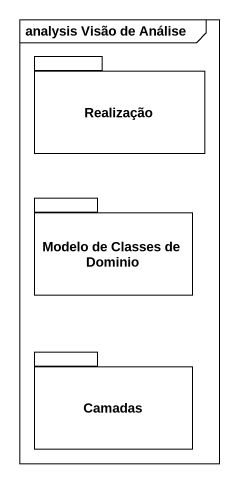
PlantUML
@startuml
mainframe analysis Visão de Análise
package Realização {
}
package "Modelo de Classes de Dominio" as Modelo_de_Classes_de_Dominio {
}
package Camadas {
}
@enduml
